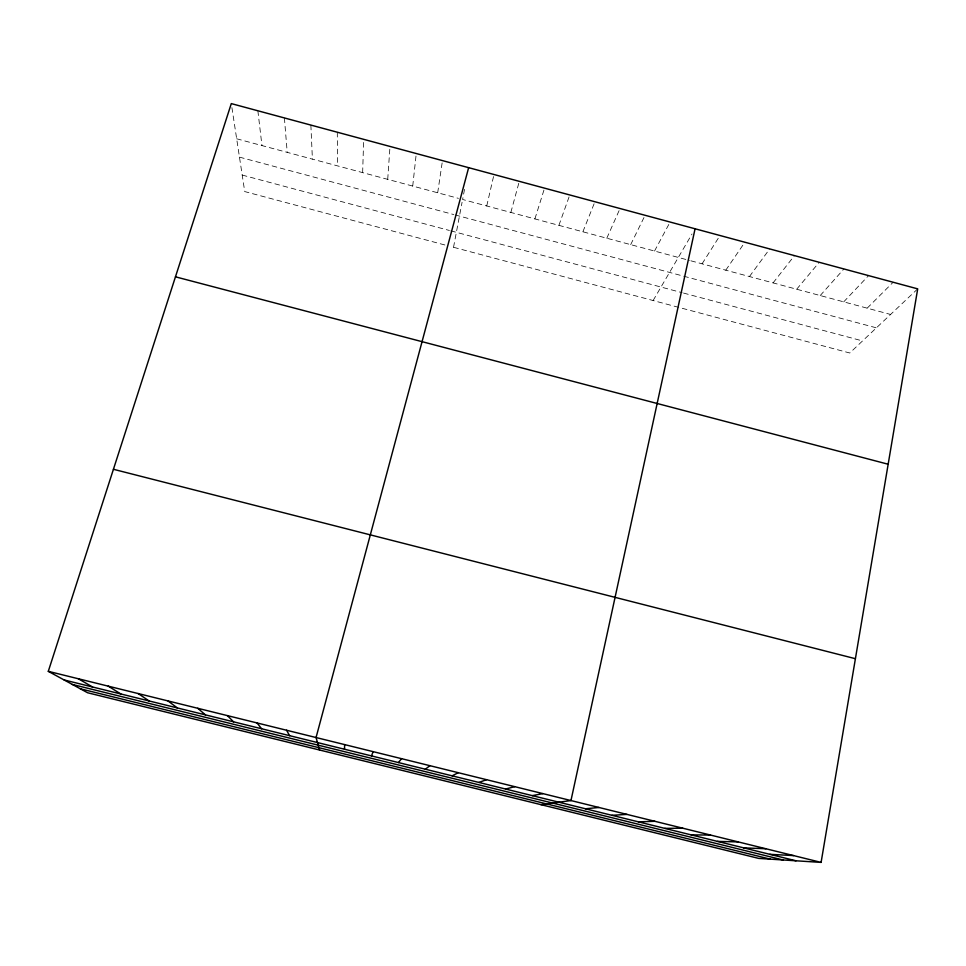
<?xml version="1.0" encoding="UTF-8"?>
<svg xmlns="http://www.w3.org/2000/svg" width="966" height="966" viewBox="0 0 966 966"><rect width="100%" height="100%" fill="white"/><g stroke="black" fill="none" stroke-linecap="round" stroke-linejoin="round"><path stroke-width="0.72" stroke-dasharray="4.83 3.62" d="M362.648 172.624L363.675 139.333M387.716 179.35L389.998 146.434M412.724 186.076L416.261 153.534M437.683 192.777L442.476 160.61M453.525 247.284L462.074 202.28M464.525 189.36L462.605 199.479L689.495 260.434M486.743 205.963L494 174.508M510.845 212.435L519.297 181.342M534.898 218.896L544.546 188.153M558.903 225.356L569.759 194.963M582.872 231.792L594.911 201.749M606.805 238.216L620.027 208.523M630.689 244.627L645.083 215.297M654.525 251.039L670.102 222.047M653.113 300.535L692.03 233.989M702.077 263.815L719.996 235.511M725.78 270.19L744.871 242.225M749.459 276.542L769.697 248.926M773.078 282.893L794.475 255.616M796.672 289.232L819.216 262.293M820.206 295.548L843.91 268.959M843.716 301.863L868.555 275.612M867.166 308.166L893.152 282.241M917.7 288.87L849.766 353.001L450.639 246.511M239.471 157.132L453.742 214.561M455.167 214.947L876.404 327.848M242.2 175.063L449.419 230.463M450.808 230.838L682.141 292.698M683.554 293.072L862.541 340.926M444.879 244.978L244.724 191.57L231.297 103.603M236.658 138.778L458.452 198.356M690.895 260.808L890.592 314.457M257.874 110.776L261.955 145.564M284.402 117.937L287.204 152.35M310.871 125.085L312.404 159.124M337.303 132.221L337.545 165.874"/><path stroke-width="1.45" d="M344.512 749.242L344.633 744.593M821.1 862.397L917.7 288.87L231.297 103.603L48.3 671.334L87.592 692.755L758.757 858.412L821.1 862.397L48.3 671.334M695.073 228.785L570.966 800.56L540.96 804.654M468.643 167.673L316.063 737.529L319.565 750.014M371.499 755.907L373.13 751.645M398.427 762.56L401.578 758.672M425.306 769.202L429.955 765.688M452.124 775.831L458.282 772.691M478.895 782.448L486.538 779.683M505.616 789.041L514.745 786.65M532.278 795.634L542.88 793.617M585.444 808.771L598.992 807.479M611.949 815.316L626.958 814.398M638.393 821.849L654.863 821.305M664.801 828.369L682.721 828.188M691.149 834.89L710.505 835.059M717.436 841.386L738.241 841.917M743.675 847.87L765.917 848.752M769.866 854.33L793.533 855.586M64.142 679.967L796.008 860.791M72.341 684.447L783.003 859.957M80.299 688.782L770.349 859.148M113.42 469.283L855.405 658.703M175.462 276.819L888.165 464.235M78.318 678.748L92.531 686.983M108.264 686.15L120.847 693.986M138.15 693.54L149.114 700.966M167.963 700.918L177.321 707.933M197.716 708.271L205.468 714.888M227.396 715.613L233.555 721.831M257.016 722.93L261.593 728.75M286.576 730.236L289.559 735.669"/></g></svg>
